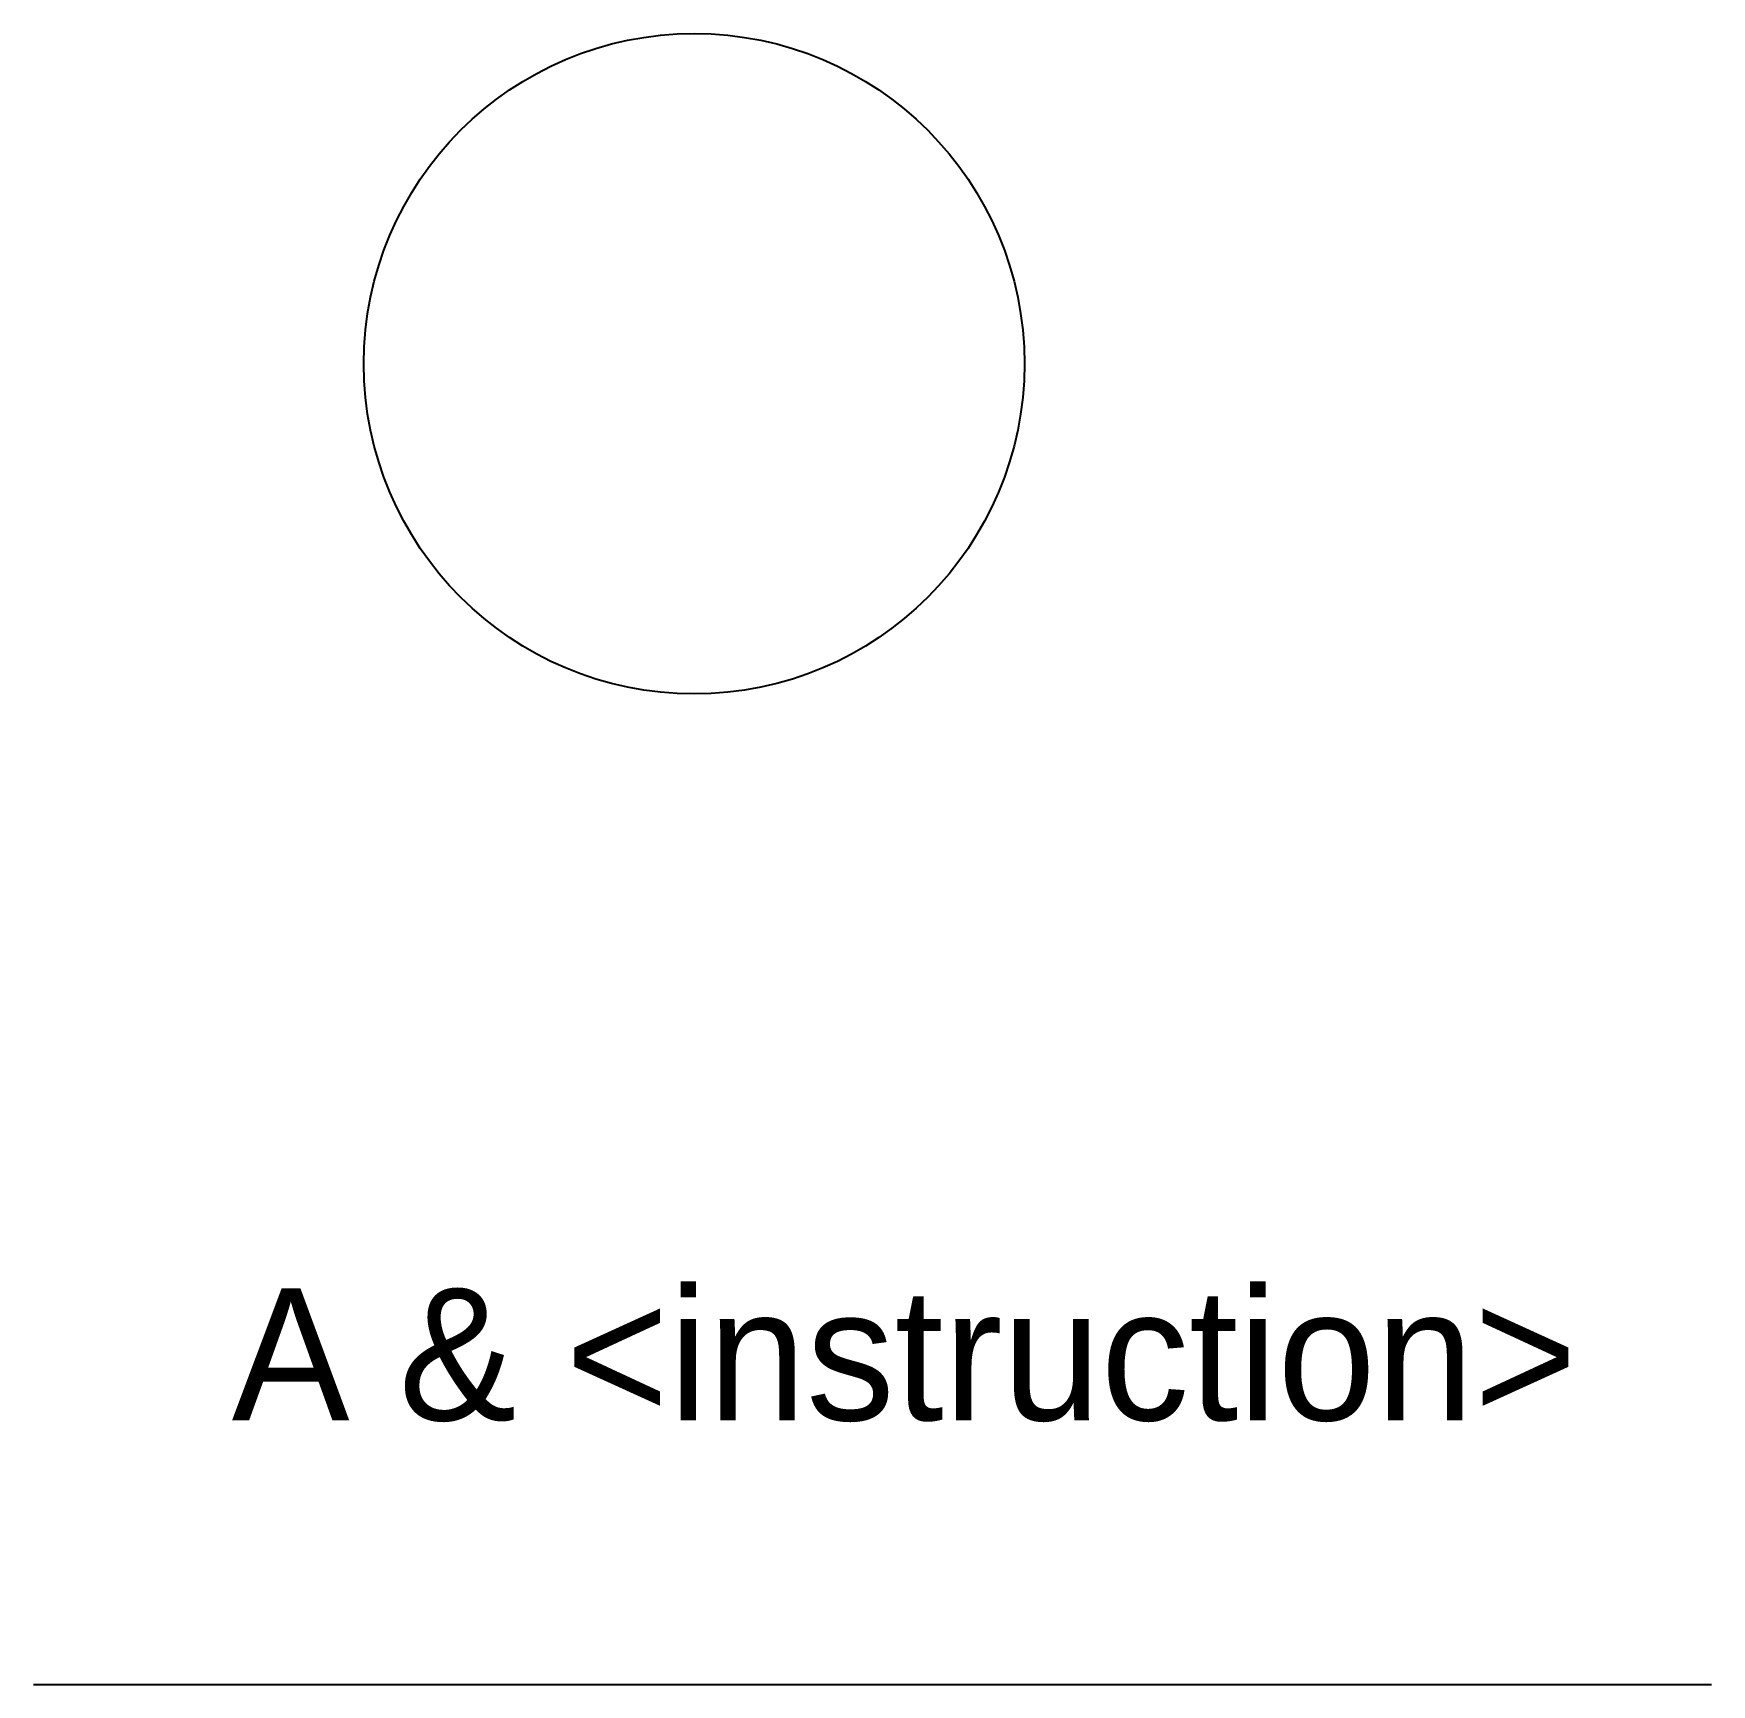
# Model space of a CAD drawing. Header units: millimetres. Extents: x 0 to 25.4, y 0 to 25.
import ezdxf

# ---------------------------------------------------------------- set-up
doc = ezdxf.new("R2010")
doc.units = ezdxf.units.MM
doc.layers.add('CUT', color=1, linetype='Continuous')
doc.layers.add('SCORE', color=3, linetype='Continuous')

msp = doc.modelspace()

# ---------------------------------------------------------------- linework, layer by layer
at = {"layer": 'CUT'}
msp.add_line((0, 0), (25.4, 0), dxfattribs=at)
msp.add_circle((10, 20), 5, dxfattribs=at)

# ---------------------------------------------------------------- texts
at = {"layer": 'SCORE'}
msp.add_text('A & <instruction>', height=2, dxfattribs=at).set_placement((3, 4))

doc.saveas('drawing.dxf')
